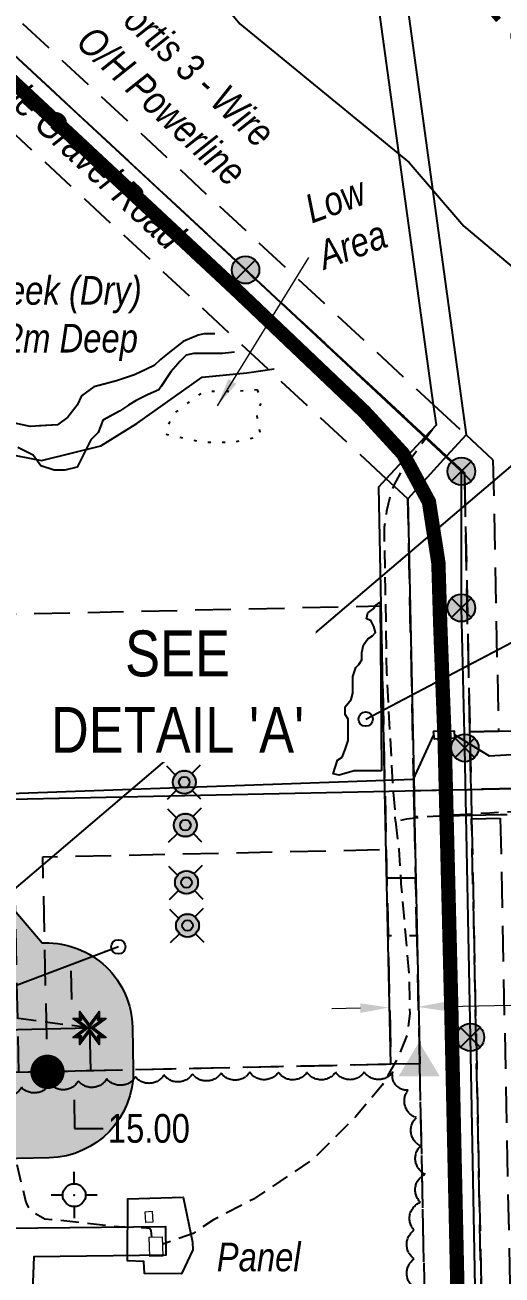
# Model space of a CAD drawing. Extents: x 610284 to 614883, y 5902184 to 5905806.
# Drawn here: x 612671.1 to 612837.8, y 5902934.6 to 5903370.6 of the extents above; entities that cross this region are included whole.
import ezdxf
from ezdxf.enums import TextEntityAlignment as Align

# ---------------------------------------------------------------- set-up
doc = ezdxf.new("R2010")
doc.units = 0
doc.header["$LTSCALE"] = 5
doc.header["$PDSIZE"] = 0.5
for name, pattern in [('0', [1, 1, 0]), ('foc-ACCESSROAD', [3.75, 2.5, -1.25]), ('foc-FLOWLINE', [3.75, 2.5, -1.25]), ('foc-TIELINE', [1.875, 1.25, -0.625]), ('foc-TOPO', [1, 0.2, -0.8]), ('foc-WHEELTRACKS', [2, 0.4, -1.6]), ('POWERLINE5', [7.8, 2.4, -0.6, 0.6, -0.6, 0.6, -0.6, 2.4]), ('UG_PIPE', [1.875, 1.25, -0.625])]:
    doc.linetypes.add(name, pattern=pattern)
for name, color, linetype in [('AS-FENCE', 48, 'foc-FENCE'), ('AS-PIPE-UG', 44, 'UG_PIPE'), ('AS-POWER', 104, 'foc-POWER'), ('AS-POWER-EXISTING', 72, 'POWERLINE5'), ('AS-ROADS', 254, 'Continuous'), ('C-AR', 13, 'foc-ACCESSROAD'), ('C-RW', 13, 'Continuous'), ('C-WS', 13, 'foc-ACCESSROAD'), ('C-WS-S', 13, 'Continuous'), ('DETAIL-T', 7, 'Continuous'), ('F-EZE', 190, 'foc-FLOWLINE'), ('L-MON', 1, 'Continuous'), ('L-SEC', 7, 'Continuous'), ('L-TIE', 7, 'foc-TIELINE'), ('locations_125c475d-f860-4', 7, 'Continuous'), ('P-BUFFER-H 30m', 51, 'Continuous'), ('P-PROPOSED', 10, 'Continuous'), ('P-PROPOSED-H', 21, 'Continuous'), ('P-TEMP-NO CUT-T', 143, 'Continuous'), ('P-TXT', 4, 'Continuous'), ('T-BUSH', 110, '0'), ('T-LOW-AREA', 48, 'foc-TOPO'), ('T-SLOPE', 48, 'Continuous'), ('T-WATER', 160, 'Continuous'), ('T-WATER-P3', 160, 'foc-WHEELTRACKS'), ('T-WATER-T', 170, 'Continuous'), ('WATERCOURSE', 146, 'foc-TIELINE'), ('WETLAND', 143, 'Continuous'), ('WETLAND-T', 146, 'Continuous')]:
    doc.layers.add(name, color=color, linetype=linetype)
for name, color, linetype, lineweight in [('AS-GENERAL', 48, 'Continuous', 18), ('C-AR-T', 13, 'Continuous', 9), ('T-TEXT', 48, 'Continuous', 18)]:
    doc.layers.add(name, color=color, linetype=linetype, lineweight=lineweight)
doc.styles.add('80CG', font='ARIALN.TTF', dxfattribs={"height": 10})
doc.styles.add('80L', font='ARIALN.TTF', dxfattribs={"height": 10})
doc.styles.add('80LS', font='ARIALNI.TTF', dxfattribs={"height": 10})
doc.styles.add('BOLD', font='ARIALNB.TTF')
doc.styles.add('foc-LtypeFont', font='ARIALN.TTF', dxfattribs={"height": 7.35})
doc.linetypes.add('foc-FENCE', pattern='A,10,-1,["X",foc-LtypeFont,S=0.2,R=0,X=-0.625,Y=-0.75],-1.24', length=12.24)
doc.linetypes.add('foc-POWER', pattern='A,6,-1,["P",foc-LtypeFont,S=0.2,R=0,X=-0.625,Y=-0.75],-1.24,4', length=12.24)
doc.linetypes.add('foc-TOPO-flowdirection-NOLINE', pattern='A,0,[">",foc-LtypeFont,S=0.3,R=0,X=0,Y=-0.945],-20,[">",foc-LtypeFont,S=0.3,R=0,X=0,Y=-0.945],0', length=20)
doc.dimstyles.new('Compass 5 000', dxfattribs={"dimscale": 5, "dimtxt": 9, "dimasz": 2, "dimexe": 0.2, "dimexo": 0.0625, "dimgap": 0.5, "dimtad": 0, "dimtih": 1, "dimtoh": 1, "dimzin": 0, "dimdsep": 46, "dimtxsty": '80CG', "dimcen": 0.1, "dimse1": 1, "dimse2": 1, "dimclrd": 256, "dimclrt": 256, "dimaunit": 1, "dimadec": 4, "dimazin": 0, "dimtfac": 0.06, "dimtofl": 0, "dimtmove": 0, "dimatfit": 1, "dimfxl": 0.2, "dimtolj": 1, "dimtzin": 0, "dimlwd": -1, "dimarcsym": 0})

# ---------------------------------------------------------------- blocks, each defined once
blk = doc.blocks.new('*D445')
at = {"layer": 'C-AR-T', "transparency": 16777216}
for p, q in [((612613.76, 5903423.52), (612622.07, 5903432.48)), ((612622.07, 5903432.48), (612632.07, 5903432.48)), ((612586.48, 5903394.07), (612579.69, 5903386.74))]:
    blk.add_line(p, q, dxfattribs=at)
for points in [[(612612.54, 5903424.65), (612614.98, 5903422.38), (612606.97, 5903416.18)], [(612585.26, 5903395.21), (612587.7, 5903392.94), (612593.28, 5903401.41)]]:
    blk.add_solid(points, dxfattribs=at)
at = {"layer": 'C-AR-T', "transparency": 16777216, "insert": (612660.6, 5903432.48), "char_height": 10, "attachment_point": 5, "style": '80CG'}
blk.add_mtext('\\A1;Obsidian\\P20.12 A/R\\PROE 3707', dxfattribs=at)
blk = doc.blocks.new('*D451')
at = {"layer": 'C-AR-T', "transparency": 16777216}
for p, q in [((612818.35, 5903028.31), (612846.33, 5903028.88)), ((612788.29, 5903027.69), (612778.29, 5903027.48))]:
    blk.add_line(p, q, dxfattribs=at)
for points in [[(612788.25, 5903029.36), (612788.32, 5903026.02), (612798.29, 5903027.89)], [(612818.32, 5903029.97), (612818.39, 5903026.64), (612808.35, 5903028.1)]]:
    blk.add_solid(points, dxfattribs=at)
at = {"layer": 'C-AR-T', "transparency": 16777216, "insert": (612885.41, 5903028.88), "char_height": 10, "attachment_point": 5, "style": '80CG'}
blk.add_mtext('\\A1;Obsidian\\P10.06 P/L R/W\\PROE 5724', dxfattribs=at)
blk = doc.blocks.new('POWERPOLE')
h = blk.add_hatch(color=255)
edge = h.paths.add_edge_path()
edge.add_arc((0, 0), 0.96, 0, 360)
at = {"linetype": 'Continuous'}
for p, q in [((0.679, -0.679), (-0.679, 0.679)), ((-0.679, -0.679), (0.679, 0.679))]:
    blk.add_line(p, q, dxfattribs=at)
blk.add_circle((0, 0), 0.96, dxfattribs=at)
blk = doc.blocks.new('GABD')
for p, q in [((0, 0.808), (0, 1.616)), ((-0.808, 0), (-1.616, 0)), ((1.616, 0), (0.808, 0)), ((0, -0.808), (0, -1.616))]:
    blk.add_line(p, q)
blk.add_circle((0, 0), 0.8)
blk = doc.blocks.new('STRIA')
blk.add_hatch(color=255).paths.add_polyline_path([(-0.041, 1.521), (-1.475, -0.867), (1.392, -0.867)])
blk = doc.blocks.new('STRIAA')
blk.add_blockref('STRIA', (0, 0))
blk = doc.blocks.new('STRIB')
at = {"color": 1}
blk.add_solid([(-1.121, -0.667), (-0.041, 1.133), (1.039, -0.667)], dxfattribs=at)
blk = doc.blocks.new('STRIBB')
blk.add_blockref('STRIB', (0, 0))
blk = doc.blocks.new('STRICC')
for name in ['STRIAA', 'STRIBB']:
    blk.add_blockref(name, (0, 0))
blk = doc.blocks.new('fdspike')
blk.add_blockref('STRICC', (0, 0))
blk = doc.blocks.new('WC2')
at = {"layer": 'L-MON'}
h = blk.add_hatch(color=255, dxfattribs=at)
h.dxf.hatch_style = 1
edge = h.paths.add_edge_path()
edge.add_arc((0, 0), 0.9, 0, 360)
at = {"layer": 'L-MON', "color": 13, "flags": 128}
for points in [[(-0.622, 0.503), (-1.232, 1.12)], [(0.52, 0.608), (1.126, 1.206)], [(-1.179, -1.185), (-0.559, -0.572)], [(1.159, -1.185), (0.557, -0.574)]]:
    blk.add_lwpolyline(points, dxfattribs=at)
at = {"layer": 'L-MON', "color": 13}
for radius in [0.8, 0.373]:
    blk.add_circle((0, 0), radius, dxfattribs=at)
blk = doc.blocks.new('fdia')
at = {"color": 255, "const_width": 1}
blk.add_lwpolyline([(-0.5, 0, 1), (0.5, 0, 1)], format="xyb", close=True, dxfattribs=at)
blk = doc.blocks.new('Fdiaa')
blk.add_blockref('fdia', (0, 0))
blk = doc.blocks.new('fdib')
at = {"color": 1, "const_width": 1.6}
blk.add_lwpolyline([(-0.4, 0, 1), (0.4, 0, 1)], format="xyb", close=True, dxfattribs=at)
at = {"color": 1}
blk.add_circle((0, 0), 0.8, dxfattribs=at)
blk = doc.blocks.new('Fdibb')
blk.add_blockref('fdib', (0, 0))
blk = doc.blocks.new('fdicc')
for name in ['Fdibb', 'Fdiaa']:
    blk.add_blockref(name, (0, 0))
blk = doc.blocks.new('FDI')
blk.add_blockref('fdicc', (0, 0))
blk = doc.blocks.new('*D486')
at = {"layer": 'P-TXT', "transparency": 16777216}
for p, q in [((612687.51, 5903030.65), (612687.3, 5903040.65)), ((612688.27, 5902995.67), (612688.48, 5902985.67)), ((612688.48, 5902985.67), (612698.48, 5902985.67))]:
    blk.add_line(p, q, dxfattribs=at)
for points in [[(612689.18, 5903030.69), (612685.84, 5903030.62), (612687.73, 5903020.66)], [(612689.93, 5902995.7), (612686.6, 5902995.63), (612688.05, 5903005.66)]]:
    blk.add_solid(points, dxfattribs=at)
at = {"layer": 'P-TXT', "transparency": 16777216, "insert": (612714.42, 5902985.67), "char_height": 10, "attachment_point": 5, "style": '80CG'}
blk.add_mtext('\\A1;15.00', dxfattribs=at)
blk = doc.blocks.new('TEMP')
h = blk.add_hatch(color=255)
h.dxf.hatch_style = 1
h.paths.add_polyline_path([(0, 0.251), (-0.666, 1.152), (-0.666, 0.666), (-1.152, 0.666), (-0.251, 0), (-1.152, -0.666), (-0.666, -0.666), (-0.666, -1.152), (0, -0.251), (0.666, -1.152), (0.666, -0.666), (1.152, -0.666), (0.251, 0), (1.152, 0.666), (0.666, 0.666), (0.666, 1.152)])
h.paths.add_polyline_path([(0.566, 0.849), (0.566, 0.566), (0.849, 0.566), (0.083, 0), (0.849, -0.566), (0.566, -0.566), (0.566, -0.849), (0, -0.083), (-0.566, -0.849), (-0.566, -0.566), (-0.849, -0.566), (-0.083, 0), (-0.849, 0.566), (-0.566, 0.566), (-0.566, 0.849), (0, 0.083)], flags=16)
h = blk.add_hatch(color=1)
h.dxf.hatch_style = 1
h.paths.add_polyline_path([(0, 0.083), (-0.566, 0.849), (-0.566, 0.566), (-0.849, 0.566), (-0.083, 0), (-0.849, -0.566), (-0.566, -0.566), (-0.566, -0.849), (0, -0.083), (0.566, -0.849), (0.566, -0.566), (0.849, -0.566), (0.083, 0), (0.849, 0.566), (0.566, 0.566), (0.566, 0.849)])
at = {"color": 1}
for p, q in [((-0.083, 0), (0.083, 0)), ((0, 0.083), (0, -0.083))]:
    blk.add_line(p, q, dxfattribs=at)
at = {"color": 255, "flags": 128}
blk.add_lwpolyline([(-0.251, 0), (-1.152, 0.666), (-0.666, 0.666), (-0.666, 1.152), (0, 0.251), (0.666, 1.152), (0.666, 0.666), (1.152, 0.666), (0.251, 0), (1.152, -0.666), (0.666, -0.666), (0.666, -1.152), (0, -0.251), (-0.666, -1.152), (-0.666, -0.666), (-1.152, -0.666)], close=True, dxfattribs=at)
at = {"color": 1, "flags": 128}
blk.add_lwpolyline([(-0.083, 0), (-0.849, 0.566), (-0.566, 0.566), (-0.566, 0.849), (0, 0.083), (0.566, 0.849), (0.566, 0.566), (0.849, 0.566), (0.083, 0), (0.849, -0.566), (0.566, -0.566), (0.566, -0.849), (0, -0.083), (-0.566, -0.849), (-0.566, -0.566), (-0.849, -0.566)], close=True, dxfattribs=at)
blk = doc.blocks.new('*D530')
at = {"layer": 'P-TEMP-NO CUT-T', "color": 0, "lineweight": -2, "transparency": 16777216}
for p, q in [((612445.73, 5903314.71), (612706.07, 5903536.18)), ((612660.01, 5903062.83), (612920.35, 5903284.3))]:
    blk.add_line(p, q, dxfattribs=at)
at = {"layer": 'P-TEMP-NO CUT-T', "transparency": 16777216}
for p, q in [((612711.78, 5903527.92), (612768.76, 5903460.94)), ((612913.11, 5903291.27), (612871.24, 5903340.48))]:
    blk.add_line(p, q, dxfattribs=at)
for points in [[(612713.05, 5903529), (612710.51, 5903526.84), (612705.3, 5903535.53)], [(612914.37, 5903292.35), (612911.84, 5903290.19), (612919.59, 5903283.65)]]:
    blk.add_solid(points, dxfattribs=at)
at = {"layer": 'P-TEMP-NO CUT-T', "transparency": 16777216, "insert": (612820, 5903400.71), "char_height": 10, "attachment_point": 5, "rotation": 310.3886, "style": 'BOLD', "bg_fill": 3, "box_fill_scale": 1.1, "bg_fill_color": 256, "bg_fill_true_color": 13158600, "bg_fill_transparency": 0}
blk.add_mtext('\\A1;{\\H1.4x;NO CUT ZONE 330.7}', dxfattribs=at)

msp = doc.modelspace()

# ---------------------------------------------------------------- hatches: boundary and pattern name
at = {"layer": 'P-BUFFER-H 30m'}
h = msp.add_hatch(color=256, dxfattribs=at)
h.dxf.hatch_style = 1
edge = h.paths.add_edge_path()
edge.add_line((612632.938, 5902986.646), (612377.991, 5903286.328))
edge.add_line((612377.991, 5903286.328), (612337.646, 5903297.142))
edge.add_line((612337.646, 5903297.142), (612252.918, 5903295.309))
edge.add_arc((612252.27, 5903325.29), 29.988, 184.81012, 271.23957, ccw=False)
edge.add_arc((612226.592, 5903352.468), 29.988, 181.37953, 261.93909, ccw=False)
edge.add_line((612196.612, 5903351.746), (612196.251, 5903366.736))
edge.add_arc((612226.231, 5903367.458), 29.988, 91.37953, 181.37953, ccw=False)
edge.add_line((612225.509, 5903397.438), (612265.491, 5903398.401))
edge.add_arc((612266.213, 5903368.421), 29.988, 5.37803, 91.37953, ccw=False)
edge.add_line((612296.07, 5903371.231), (612342.442, 5903372.235))
edge.add_arc((612343.091, 5903342.253), 29.988, 74.99534, 91.23957, ccw=False)
edge.add_line((612350.855, 5903371.219), (612410.936, 5903355.115))
edge.add_arc((612403.173, 5903326.149), 29.988, 40.3886, 74.99534, ccw=False)
edge.add_line((612426.014, 5903345.581), (612677.119, 5903050.415))
edge.add_line((612677.119, 5903050.415), (612678.051, 5903050.435))
edge.add_arc((612678.687, 5903020.453), 29.988, 1.19231, 91.21571, ccw=False)
edge.add_line((612708.669, 5903021.077), (612708.981, 5903006.086))
edge.add_arc((612678.999, 5903005.462), 29.988, -88.78429, 1.19231, ccw=False)
edge.add_line((612679.635, 5902975.48), (612657.299, 5902975.006))
edge.add_arc((612656.663, 5903004.988), 29.988, 217.70711, 271.21571, ccw=False)
at = {"layer": 'P-PROPOSED-H'}
h = msp.add_hatch(color=256, dxfattribs=at)
h.dxf.hatch_style = 1
h.paths.add_polyline_path([(612656.705, 5903004.989), (612394.779, 5903312.876), (612341.276, 5903327.216), (612252.27, 5903325.29), (612251.59, 5903353.07), (612226.592, 5903352.468), (612226.231, 5903367.458), (612266.213, 5903368.421), (612266.894, 5903340.605), (612343.091, 5903342.253), (612403.173, 5903326.149), (612663.51, 5903020.131), (612693.678, 5903020.773), (612694.001, 5903005.793), (612656.663, 5903004.988)])

# ---------------------------------------------------------------- linework, layer by layer
at = {"layer": 'AS-FENCE', "flags": 128}
for points in [[(612547.648, 5903098.383), (612806.858, 5903107.572), (612813.87, 5903122.843)], [(612821.32, 5903122.995), (612833.28, 5903115.678), (612851.197, 5903116.772)]]:
    msp.add_lwpolyline(points, dxfattribs=at)
for points in [[(612813.769, 5903124.149), (612814.022, 5903121.59), (612821.269, 5903121.998), (612821.205, 5903124.25)], [(612729.815, 5902943.361), (612725.759, 5902935.032), (612712.834, 5902935.163), (612712.601, 5902939.356), (612706.959, 5902939.538), (612707.092, 5902961.119), (612726.352, 5902961.765), (612729.709, 5902946.002)]]:
    msp.add_lwpolyline(points, close=True, dxfattribs=at)
at = {"layer": 'AS-GENERAL', "flags": 128}
for points in [[(612713.309, 5902952.875), (612713.095, 5902956.616), (612715.598, 5902956.839), (612715.844, 5902952.995)], [(612719.052, 5902947.94), (612719.291, 5902941.131), (612714.796, 5902941.001), (612714.561, 5902947.764)]]:
    msp.add_lwpolyline(points, close=True, dxfattribs=at)
at = {"layer": 'AS-PIPE-UG', "flags": 128}
for points in [[(612715.486, 5902947.8), (612715.251, 5902950.141), (612714.688, 5902950.844), (612713.61, 5902950.908), (612709.671, 5902951.074), (612703.753, 5902951.377), (612690.567, 5902952.87), (612680.556, 5902953.874), (612678.076, 5902954.05), (612673.932, 5902956.463), (612672.495, 5902958.178), (612671.601, 5902959.828), (612671.063, 5902961.836), (612667.76, 5902975.585), (612665.074, 5902983.642), (612663.551, 5902987.135), (612657.414, 5902995.627), (612645.631, 5903009.764), (612624.479, 5903035.288), (612598.663, 5903066.242), (612571.781, 5903097.488), (612547.5, 5903124.618), (612537.301, 5903137.473), (612530.894, 5903145.382), (612522.418, 5903154.707), (612506.669, 5903173.118), (612491.569, 5903190.925), (612479.974, 5903205.518), (612467.051, 5903221.363), (612449.913, 5903240.932), (612438.827, 5903253.104), (612427.973, 5903265.741), (612416.472, 5903279.322), (612410.636, 5903285.612), (612404.26, 5903292.431), (612400.03, 5903297.551), (612393.829, 5903299.558), (612389.545, 5903301.261), (612384.22, 5903301.958), (612366.814, 5903302.272), (612326.79, 5903302.943), (612281.081, 5903303.432), (612243.653, 5903303.09), (612207.318, 5903303.915), (612185.536, 5903302.819), (612166.331, 5903301.387), (612127.253, 5903301.908), (612090.324, 5903299.492), (612066.556, 5903298.087)], [(612813.515, 5903229.531), (612802.373, 5903214.5), (612799.934, 5903210.095), (612798.618, 5903206.373), (612797.431, 5903201.096), (612796.613, 5903195.411), (612796.646, 5903190.952), (612796.93, 5903173.934), (612797.434, 5903144.822), (612799.544, 5903105.249), (612800.496, 5903094.378)], [(612800.581, 5903092.859), (612800.496, 5903094.378)], [(612855.297, 5903096.907), (612833.552, 5903095.741), (612809.459, 5903094.236), (612804.376, 5903093.582), (612800.581, 5903092.859)], [(612800.581, 5903092.859), (612801.668, 5903083.111), (612802.457, 5903071.012), (612805.327, 5903038.277), (612805.523, 5903025.833), (612804.773, 5903018.971), (612801.698, 5903011.01), (612795.887, 5903000.799), (612786.686, 5902989.875), (612771.386, 5902974.678), (612750.944, 5902961.056), (612736.976, 5902953.85), (612729.903, 5902949.087), (612719.31, 5902945.349)]]:
    msp.add_lwpolyline(points, dxfattribs=at)
at = {"layer": 'AS-POWER', "flags": 128}
for points in [[(612402.462, 5903605.678), (612748.196, 5903285.213), (612823.564, 5903214.943)], [(612829.32, 5902876.18), (612828.58, 5902917.868), (612826.703, 5903017.504), (612824.792, 5903118.457), (612823.558, 5903167.3), (612823.564, 5903214.943)]]:
    msp.add_lwpolyline(points, dxfattribs=at)
at = {"layer": 'AS-ROADS', "const_width": 4.998, "flags": 128}
msp.add_lwpolyline([(612823.22, 5902845.214), (612823.231, 5902881.392), (612822.597, 5902910.727), (612820.048, 5903027.584), (612817.728, 5903120.905), (612816.189, 5903161.32), (612815.537, 5903183.036), (612812.243, 5903204.284), (612803.148, 5903221.102), (612789.774, 5903235.642), (612745.063, 5903278.125), (612670.832, 5903347.253), (612595.516, 5903417.563), (612416.601, 5903579.363)], dxfattribs=at)
at = {"layer": 'C-AR'}
for points in [[(612826.676, 5902199.296), (612824.401, 5902297.963), (612819.728, 5902500.558), (612819.563, 5902507.949), (612819.358, 5902517.101), (612815.339, 5902696.811), (612814.891, 5902716.827), (612812.279, 5902856.016), (612812.104, 5902864.248), (612809.04, 5903008.272), (612807.231, 5903093.291), (612807.037, 5903102.435), (612804.847, 5903205.374), (612797.332, 5903212.337), (612552.533, 5903439.164), (612537.759, 5903452.853), (612403.106, 5903577.62), (612400.051, 5903710.653), (612588.977, 5903902.557), (612686.84, 5904001.97)], [(612715.53, 5904002.409), (612617.84, 5903903.173), (612579.441, 5903864.171), (612565.312, 5903849.819), (612420.38, 5903702.597), (612422.725, 5903600.543), (612423.044, 5903586.6), (612811.019, 5903227.108), (612818.404, 5903220.265), (612824.677, 5903214.454), (612826.564, 5903122.398), (612826.965, 5903102.865), (612827.151, 5903093.722), (612831.842, 5902864.689), (612832.048, 5902854.61), (612835.511, 5902697.262), (612839.493, 5902517.579), (612839.697, 5902508.414), (612839.862, 5902501.015), (612840.155, 5902488.299), (612844.535, 5902298.405), (612846.811, 5902199.733)], [(613004.235, 5903111.001), (612992.804, 5903107.58), (612993.004, 5903107.591), (612826.941, 5903103.996), (612826.529, 5903124.105), (612836.536, 5903124.322), (612990.163, 5903127.647), (612992.311, 5903128.291), (613004.235, 5903131.869)]]:
    msp.add_lwpolyline(points, dxfattribs=at)
at = {"layer": 'C-AR', "flags": 128}
for points in [[(612807.57, 5903073.061), (612797.524, 5903073.061), (612797.96, 5903053.069), (612808.056, 5903053.069)], [(612656.663, 5903004.988), (612659.983, 5902852.673), (612812.279, 5902856.016), (612809.04, 5903008.272)]]:
    msp.add_lwpolyline(points, close=True, dxfattribs=at)
at = {"layer": 'C-RW'}
msp.add_lwpolyline([(612809.04, 5903008.272), (612798.938, 5903008.087), (612797.344, 5903081.342), (612796.865, 5903103.346), (612794.701, 5903209.498), (612797.332, 5903212.337), (612811.019, 5903227.108), (612814.828, 5903231.22), (612813.881, 5903238.101), (612764.711, 5903595.011), (612774.842, 5903595.249), (612825.254, 5903227.625), (612818.404, 5903220.265), (612804.847, 5903205.374), (612807.037, 5903102.435), (612807.231, 5903093.291), (612809.04, 5903008.272)], close=True, dxfattribs=at)
msp.add_lwpolyline([(612662.769, 5902906.656), (612664.497, 5902950.908), (612720.17, 5902951.53), (612720.282, 5902941.472), (612674.176, 5902940.954), (612672.788, 5902905.405)], dxfattribs=at)
at = {"layer": 'C-WS', "flags": 128}
for points in [[(612669.023, 5903005.263), (612665.546, 5903165.154), (612795.458, 5903167.991), (612798.938, 5903008.087)], [(612797.309, 5903083.04), (612798.938, 5903008.087), (612679.012, 5903005.48), (612677.383, 5903080.434)]]:
    msp.add_lwpolyline(points, close=True, dxfattribs=at)
at = {"layer": 'C-WS'}
msp.add_lwpolyline([(613004.235, 5903101.464), (612994.194, 5903098.459), (612989.519, 5903098.358), (612837.134, 5903095.068), (612827.127, 5903094.852), (612807.207, 5903094.422), (612807.013, 5903103.566), (612826.941, 5903103.996), (612989.322, 5903107.505), (612989.637, 5903107.536)], dxfattribs=at)
at = {"layer": 'F-EZE'}
for points in [[(612834.597, 5903218.908), (612836.536, 5903124.322), (612826.529, 5903124.105), (612824.677, 5903214.454), (612818.404, 5903220.265), (612811.019, 5903227.108), (612423.044, 5903586.6), (612422.725, 5903600.543), (612813.881, 5903238.101), (612825.254, 5903227.625), (612834.597, 5903218.908)], [(612837.158, 5903093.937), (612841.849, 5902864.914), (612831.842, 5902864.689), (612827.151, 5903093.722), (612837.158, 5903093.937)]]:
    msp.add_lwpolyline(points, close=True, dxfattribs=at)
at = {"layer": 'L-SEC'}
msp.add_line((612191.5, 5903090.28), (612992.798, 5903107.604), dxfattribs=at)
at = {"layer": 'L-TIE'}
msp.add_line((612693.678, 5903020.773), (612171.399, 5903089.81), dxfattribs=at)
at = {"layer": 'locations_125c475d-f860-4'}
msp.add_point((612688.319, 5902962.447), dxfattribs=at)
at = {"layer": 'P-BUFFER-H 30m', "flags": 128}
msp.add_lwpolyline([(612632.938, 5902986.646), (612377.991, 5903286.328), (612337.646, 5903297.142), (612252.918, 5903295.309, -0.3960767), (612222.387, 5903322.776, -0.3667377), (612196.612, 5903351.746), (612196.251, 5903366.736, -0.4142136), (612225.509, 5903397.438), (612265.491, 5903398.401, -0.393918), (612296.07, 5903371.231), (612342.442, 5903372.235, -0.0709978), (612350.855, 5903371.219), (612410.936, 5903355.115, -0.1521586), (612426.014, 5903345.581), (612677.119, 5903050.415), (612678.051, 5903050.435, -0.4143332), (612708.669, 5903021.077), (612708.981, 5903006.086, -0.4140939), (612679.635, 5902975.48), (612657.299, 5902975.006, -0.2378122)], format="xyb", close=True, dxfattribs=at)
at = {"layer": 'P-PROPOSED', "flags": 128}
msp.add_lwpolyline([(612656.705, 5903004.989), (612394.779, 5903312.876), (612341.276, 5903327.216), (612252.27, 5903325.29), (612251.59, 5903353.07), (612226.592, 5903352.468), (612226.231, 5903367.458), (612266.213, 5903368.421), (612266.894, 5903340.605), (612343.091, 5903342.253), (612403.173, 5903326.149), (612663.51, 5903020.131), (612693.678, 5903020.773), (612694.001, 5903005.793), (612656.663, 5903004.988)], close=True, dxfattribs=at)
at = {"layer": 'T-BUSH', "flags": 128}
msp.add_lwpolyline([(612814.284, 5902891.562, -0.5205671), (612813.506, 5902901.528, -0.5205671), (612812.728, 5902911.494, -0.5205671), (612808.612, 5902920.565, -0.5205671), (612807.115, 5902930.226, -0.5205671), (612807.087, 5902940.223, -0.5205671), (612807.063, 5902950.218, -0.5205671), (612809.245, 5902959.973, -0.5205671), (612810.909, 5902969.745, -0.5205671), (612809.34, 5902979.617, -0.5205671), (612807.77, 5902989.489, -0.5205671), (612805.02, 5902999.078, -0.5205671), (612799.641, 5903005.409, -0.5205671), (612789.645, 5903005.353, -0.5205671), (612779.649, 5903005.297, -0.5205671), (612769.653, 5903005.273, -0.5205671), (612759.657, 5903005.288, -0.5205671), (612749.66, 5903005.303, -0.5205671), (612739.669, 5903005.039, -0.5205671), (612729.678, 5903004.703, -0.5205671), (612719.688, 5903004.366, -0.5205671), (612709.713, 5903003.745, -0.5205671), (612699.744, 5903003.002, -0.5205671), (612689.776, 5903002.259, -0.5205671), (612679.822, 5903001.369, -0.5205671), (612669.909, 5903000.08, -0.5205671), (612659.997, 5902998.791, -0.5205671), (612653.711, 5902994.264, -0.5205671), (612653.549, 5902984.269, -0.5205671), (612653.387, 5902974.274, -0.5205671), (612653.225, 5902964.279, -0.5205671), (612653.754, 5902954.325, -0.5205671), (612655.099, 5902944.42, -0.5205671), (612656.444, 5902934.515, -0.5205671), (612657.692, 5902924.601, -0.5205671), (612657.997, 5902914.61, -0.5205671), (612658.301, 5902904.618, -0.5205671), (612654.152, 5902895.765, -0.5205671), (612645.941, 5902891.122, -0.5205671), (612633.725, 5902887.342, -0.5205671)], format="xyb", dxfattribs=at)
at = {"layer": 'T-LOW-AREA', "flags": 128}
msp.add_lwpolyline([(612752.354, 5903243.341), (612744.226, 5903242.747), (612733.385, 5903242.747), (612722.599, 5903234.81), (612720.029, 5903227.977), (612733.68, 5903225.071), (612743.505, 5903225.071), (612753.46, 5903227.149), (612751.899, 5903236.317), (612752.374, 5903236.433), (612753.853, 5903238.966)], close=True, dxfattribs=at)
at = {"layer": 'T-SLOPE', "flags": 128}
msp.add_lwpolyline([(612663.776, 5903221.3), (612676.934, 5903218.768), (612697.6, 5903223.822), (612710.19, 5903231.58), (612733.041, 5903247.814), (612748.606, 5903249.269), (612758.219, 5903250.701)], dxfattribs=at)
at = {"layer": 'T-WATER'}
msp.add_lwpolyline([(612467.809, 5903628.914), (612474.263, 5903626.648), (612485.368, 5903617.097), (612528.196, 5903543.432), (612540.062, 5903528.704), (612562.383, 5903523.837), (612575.649, 5903519.072), (612588.71, 5903510.729), (612635.679, 5903467.061), (612651.769, 5903459.525), (612672.259, 5903459.648), (612694.181, 5903465.005), (612702.375, 5903467.007), (612702.328, 5903465.94), (612701.699, 5903451.457), (612706.428, 5903435.533), (612718.654, 5903407.048), (612726.685, 5903394.789), (612746.195, 5903371.072), (612805.359, 5903322.693), (612824.379, 5903300.464), (612847.184, 5903281.425)], dxfattribs=at)
at = {"layer": 'T-WATER-P3', "linetype": 'foc-TOPO-flowdirection-NOLINE', "flags": 128}
msp.add_lwpolyline([(612333.872, 5903699.346), (612346.868, 5903691.639), (612377.97, 5903663.857), (612406.769, 5903647.197), (612422.132, 5903641.261), (612434.322, 5903630.228), (612467.809, 5903628.914), (612474.263, 5903626.648), (612485.368, 5903617.097), (612528.196, 5903543.432), (612540.062, 5903528.704), (612562.383, 5903523.837), (612575.649, 5903519.072), (612588.71, 5903510.729), (612635.679, 5903467.061), (612651.769, 5903459.525), (612672.259, 5903459.648), (612694.181, 5903465.005), (612702.375, 5903467.007), (612702.328, 5903465.94), (612701.699, 5903451.457), (612706.428, 5903435.533), (612718.654, 5903407.048), (612726.685, 5903394.789), (612746.195, 5903371.072), (612805.359, 5903322.693), (612824.379, 5903300.464), (612847.184, 5903281.425), (612861.779, 5903274.645), (612874.167, 5903281.606), (612884.155, 5903297.063), (612910.642, 5903306.053), (612926.348, 5903301.784), (612939.75, 5903295.173), (612950.195, 5903285.853), (612958.343, 5903274.012), (612973.928, 5903269.8), (612985.676, 5903261.565), (613002.442, 5903258.439), (613014.431, 5903249.966), (613031.881, 5903246.417)], dxfattribs=at)
at = {"layer": 'WATERCOURSE', "linetype": 'Continuous'}
for points in [[(612737.475, 5903262.919), (612733.771, 5903262.919), (612731.654, 5903262.389), (612726.362, 5903260.273), (612721.6, 5903256.569), (612718.425, 5903253.923), (612716.308, 5903251.806), (612709.429, 5903248.631), (612703.079, 5903246.514), (612695.141, 5903244.398), (612690.908, 5903241.223), (612689.32, 5903238.048), (612686.145, 5903233.814), (612682.441, 5903231.169), (612672.916, 5903230.639), (612667.625, 5903231.698)], [(612744.354, 5903256.569), (612740.121, 5903256.039), (612735.887, 5903256.039), (612730.066, 5903256.039), (612727.421, 5903255.51), (612725.304, 5903253.394), (612722.129, 5903249.689), (612717.895, 5903243.339), (612714.191, 5903241.752), (612709.958, 5903239.635), (612707.312, 5903238.048), (612704.137, 5903235.931), (612698.316, 5903232.756), (612697.787, 5903231.169), (612696.729, 5903228.523), (612694.083, 5903225.877), (612692.495, 5903222.702), (612689.32, 5903216.352), (612685.087, 5903215.294), (612681.383, 5903215.294), (612676.62, 5903216.881), (612673.975, 5903220.585), (612668.683, 5903223.231)]]:
    msp.add_lwpolyline(points, dxfattribs=at)
at = {"layer": 'WETLAND'}
msp.add_lwpolyline([(612795.683, 5903110.518), (612794.625, 5903110.518), (612792.508, 5903110.518), (612788.804, 5903110.518), (612786.158, 5903110.518), (612780.866, 5903108.931), (612778.75, 5903109.46), (612780.337, 5903114.223), (612781.925, 5903115.281), (612782.983, 5903117.927), (612784.041, 5903121.102), (612784.041, 5903124.277), (612784.041, 5903126.393), (612784.041, 5903128.51), (612782.983, 5903130.098), (612782.983, 5903132.743), (612785.1, 5903135.389), (612785.629, 5903137.506), (612785.629, 5903141.21), (612785.629, 5903143.327), (612786.687, 5903146.502), (612787.746, 5903147.56), (612788.804, 5903149.148), (612788.804, 5903151.793), (612789.333, 5903154.439), (612790.921, 5903156.556), (612792.508, 5903157.614), (612793.566, 5903158.673), (612793.037, 5903160.789), (612791.979, 5903162.906), (612790.391, 5903163.435), (612790.921, 5903165.552), (612793.037, 5903167.139), (612793.566, 5903168.198), (612795.154, 5903169.256), (612795.683, 5903110.518)], close=True, dxfattribs=at)

# ---------------------------------------------------------------- block references
at = {"layer": 'AS-POWER-EXISTING', "xscale": 4.998079399999977, "yscale": 4.998079399999977, "zscale": 4.998079399999977}
for p in [(612748.196, 5903285.213), (612823.564, 5903214.943), (612823.558, 5903167.3), (612824.792, 5903118.457), (612826.703, 5903017.504)]:
    msp.add_blockref('POWERPOLE', p, dxfattribs=at)
at = {"layer": 'C-WS-S'}
for name, p, xscale, yscale, zscale in [('WC2', (612726.793, 5903106.496), 4.999999999999992, 4.999999999999992, 4.999999999999992), ('WC2', (612727.168, 5903091.51), 4.999999999999992, 4.999999999999992, 4.999999999999992), ('WC2', (612727.558, 5903071.541), 4.999999999999992, 4.999999999999992, 4.999999999999992), ('WC2', (612727.905, 5903056.498), 4.999999999999992, 4.999999999999992, 4.999999999999992), ('GABD', (612688.319, 5902962.447), 4.998079399999977, 4.998079399999977, 4.998079399999977)]:
    msp.add_blockref(name, p, dxfattribs=dict(at, xscale=xscale, yscale=yscale, zscale=zscale))
at = {"layer": 'L-MON'}
for name, p, xscale, yscale, zscale in [('TEMP', (612693.678, 5903020.773), 4.998079399999997, 4.998079399999997, 4.998079399999997), ('fdspike', (612809.04, 5903008.272), 4.998079399999991, 4.998079399999991, 4.998079399999991), ('FDI', (612678.999, 5903005.462), 4.998079399999994, 4.998079399999994, 4.998079399999994)]:
    msp.add_blockref(name, p, dxfattribs=dict(at, xscale=xscale, yscale=yscale, zscale=zscale))

# ---------------------------------------------------------------- texts
at = {"layer": 'AS-POWER', "insert": (612706.589, 5903383.452), "char_height": 9.99616, "attachment_point": 1, "rotation": 317.18206, "style": '80L'}
msp.add_mtext_dynamic_manual_height_columns('{\\fArial Narrow|b0|i1|c0|p34;Fortis 3 - Wire\\PO/H Powerline}', width=105.27735, gutter_width=50, heights=[0], dxfattribs=at)
at = {"layer": 'AS-POWER', "insert": (612738.137, 5902945.876), "char_height": 9.99616, "attachment_point": 1, "style": '80L'}
msp.add_mtext_dynamic_manual_height_columns('{\\fArial Narrow|b0|i1|c0|p34;Panel}', width=21.78323, gutter_width=50, heights=[0], dxfattribs=at)
at = {"layer": 'T-TEXT', "style": '80LS'}
msp.add_text('5m High Grade Gravel Road', height=10.00384, rotation=317.18235, dxfattribs=at).set_placement((612671.139, 5903344.587), align=Align.MIDDLE_CENTER)
at = {"layer": 'T-TEXT', "insert": (612767.295, 5903310.516), "char_height": 9.99616, "attachment_point": 1, "rotation": 20, "style": '80L'}
msp.add_mtext_dynamic_manual_height_columns('\\pi0.67748;{\\fArial Narrow|b0|i1|c0|p34;Low\\P\\pi-0.68285;Area}', width=22.6019, gutter_width=50, heights=[0], dxfattribs=at)
at = {"layer": 'T-WATER-T', "insert": (612587.298, 5903283.067), "char_height": 10, "attachment_point": 1, "style": '80L'}
msp.add_mtext_dynamic_manual_height_columns('\\pi4.9683;{\\fArial Narrow|b0|i1|c0|p34;Intermittent Creek (Dry)\\P\\pi6.145;0.5m Wide, 0.2m Deep}', width=128.39495, gutter_width=50, heights=[0], dxfattribs=at)

# ---------------------------------------------------------------- dimensions: what is measured, and where the dimension line sits
at = {"layer": 'C-AR-T'}
for base, p1, p2, angle, text, picture, middle in [((612593.279, 5903401.409), (612718.133, 5903313.175), (612704.446, 5903298.404), 227.18235, 'Obsidian\\P20.12 A/R\\PROE 3707', '*D445', (612660.604, 5903432.482)), ((612808.354, 5903028.101), (612798.514, 5903016.797), (612808.582, 5903017.004), 1.17449, 'Obsidian\\P10.06 P/L R/W\\PROE 5724', '*D451', (612885.414, 5903028.879))]:
    dim = msp.add_linear_dim(base=base, p1=p1, p2=p2, angle=angle, text=text, dimstyle='Compass 5 000', dxfattribs=at)
    dim.commit()
    dim.dimension.update_dxf_attribs({"geometry": picture, "text_midpoint": middle, "dimtype": 161})
at = {"layer": 'P-TXT'}
dim = msp.add_aligned_dim(p1=(612688.179, 5903020.665), p2=(612688.502, 5903005.674), distance=-0.453, text='15.00', dimstyle='Compass 5 000', dxfattribs=at)
dim.commit()
dim.dimension.update_dxf_attribs({"geometry": '*D486', "text_midpoint": (612714.419, 5902985.669)})

# ---------------------------------------------------------------- leaders
at = {"layer": 'C-WS-S'}
msp.add_leader([(612703.76, 5903049.069), (612610.906, 5903013.927)], dimstyle='Compass 5 000', override={"dimasz": 1, "dimldrblk": 'DotBlank'}, dxfattribs=at)
at = {"layer": 'T-TEXT'}
msp.add_leader([(612738.338, 5903237.819), (612770.234, 5903289.538)], dimstyle='Compass 5 000', dxfattribs=at)
at = {"layer": 'WETLAND-T'}
msp.add_leader([(612790.14, 5903128.518), (612845.522, 5903157.526)], dimstyle='Compass 5 000', override={"dimasz": 1, "dimldrblk": 'DotBlank'}, dxfattribs=at)

# ---------------------------------------------------------------- next in the draw order: dimensions: what is measured, and where the dimension line sits
at = {"layer": 'P-TEMP-NO CUT-T'}
dim = msp.add_linear_dim(base=(612705.304, 5903535.533), p1=(612640.969, 5903046.627), p2=(612426.688, 5903298.507), angle=130.3886, text='{\\H1.4x;NO CUT ZONE <>}', dimstyle='Compass 5 000', override={"dimtxt": 2, "dimexo": 5, "dimtih": 0, "dimdec": 1, "dimtxsty": 'BOLD', "dimse1": 0, "dimse2": 0, "dimtfill": 1, "dimtfillclr": 256}, dxfattribs=at)
dim.commit()
dim.dimension.update_dxf_attribs({"geometry": '*D530', "text_midpoint": (612820, 5903400.711), "dimtype": 161})

# ---------------------------------------------------------------- next in the draw order: linework, layer by layer
at = {"layer": 'WATERCOURSE'}
for points in [[(612737.475, 5903262.919), (612733.771, 5903262.919), (612731.654, 5903262.389), (612726.362, 5903260.273), (612721.6, 5903256.569), (612718.425, 5903253.923), (612716.308, 5903251.806), (612709.429, 5903248.631), (612703.079, 5903246.514), (612695.141, 5903244.398), (612690.908, 5903241.223), (612689.32, 5903238.048), (612686.145, 5903233.814), (612682.441, 5903231.169), (612672.916, 5903230.639), (612667.625, 5903231.698)], [(612744.354, 5903256.569), (612740.121, 5903256.039), (612735.887, 5903256.039), (612730.066, 5903256.039), (612727.421, 5903255.51), (612725.304, 5903253.394), (612722.129, 5903249.689), (612717.895, 5903243.339), (612714.191, 5903241.752), (612709.958, 5903239.635), (612707.312, 5903238.048), (612704.137, 5903235.931), (612698.316, 5903232.756), (612697.787, 5903231.169), (612696.729, 5903228.523), (612694.083, 5903225.877), (612692.495, 5903222.702), (612689.32, 5903216.352), (612685.087, 5903215.294), (612681.383, 5903215.294), (612676.62, 5903216.881), (612673.975, 5903220.585), (612668.683, 5903223.231)]]:
    msp.add_lwpolyline(points, dxfattribs=at)
at = {"layer": 'WETLAND'}
msp.add_lwpolyline([(612795.683, 5903110.518), (612794.625, 5903110.518), (612792.508, 5903110.518), (612788.804, 5903110.518), (612786.158, 5903110.518), (612780.866, 5903108.931), (612778.75, 5903109.46), (612780.337, 5903114.223), (612781.925, 5903115.281), (612782.983, 5903117.927), (612784.041, 5903121.102), (612784.041, 5903124.277), (612784.041, 5903126.393), (612784.041, 5903128.51), (612782.983, 5903130.098), (612782.983, 5903132.743), (612785.1, 5903135.389), (612785.629, 5903137.506), (612785.629, 5903141.21), (612785.629, 5903143.327), (612786.687, 5903146.502), (612787.746, 5903147.56), (612788.804, 5903149.148), (612788.804, 5903151.793), (612789.333, 5903154.439), (612790.921, 5903156.556), (612792.508, 5903157.614), (612793.566, 5903158.673), (612793.037, 5903160.789), (612791.979, 5903162.906), (612790.391, 5903163.435), (612790.921, 5903165.552), (612793.037, 5903167.139), (612793.566, 5903168.198), (612795.154, 5903169.256), (612795.683, 5903110.518)], close=True, dxfattribs=at)

# ---------------------------------------------------------------- next in the draw order: texts
at = {"layer": 'DETAIL-T', "color": 3, "insert": (612724.419, 5903138.095), "char_height": 15.9939, "width": 90.19241, "attachment_point": 5, "style": '80CG', "bg_fill": 3, "box_fill_scale": 1.2, "bg_fill_color": 256, "bg_fill_transparency": 0}
msp.add_mtext("SEE\\PDETAIL 'A'", dxfattribs=at)

doc.saveas('drawing.dxf')
